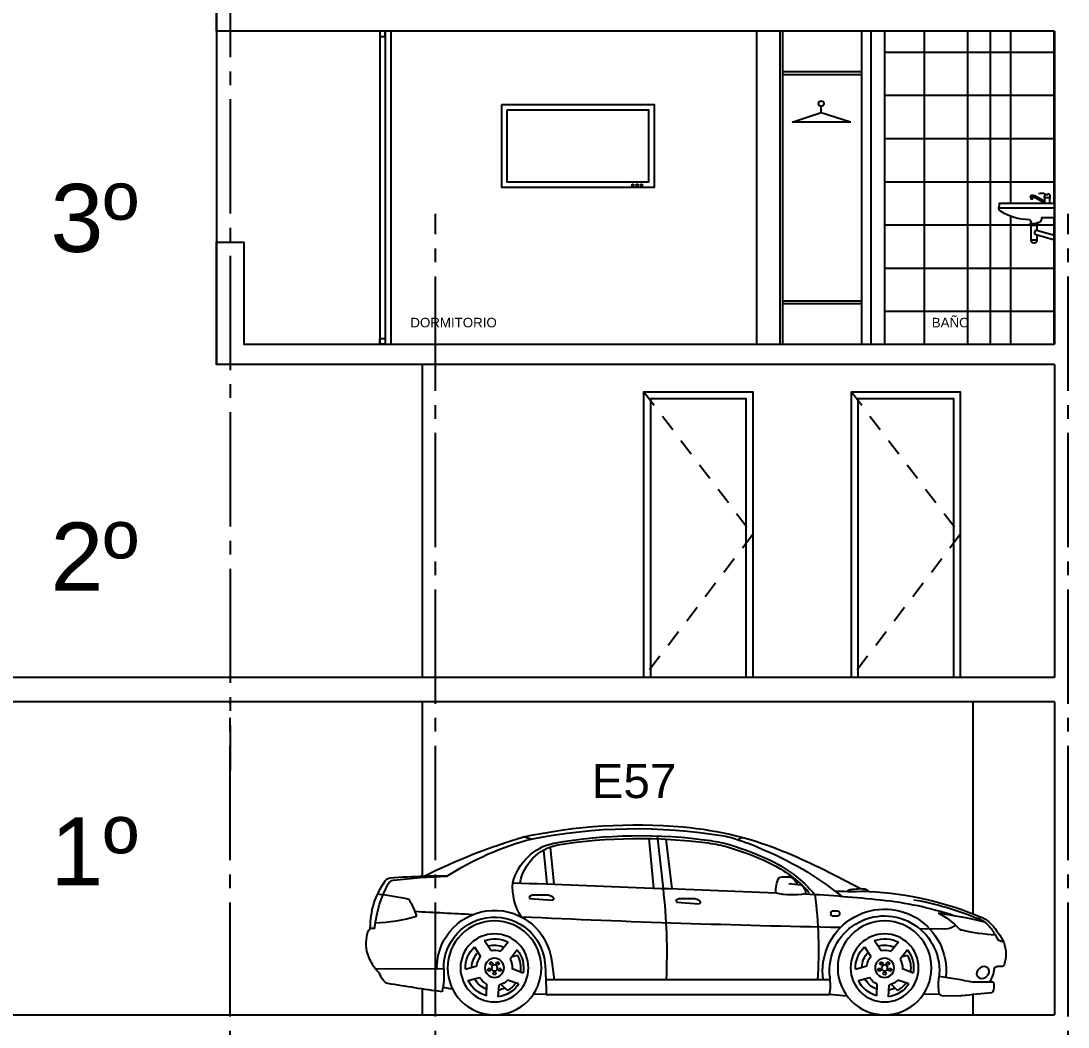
# Model space of a CAD drawing. Header units: millimetres. Extents: x 1217 to 2428, y 234 to 644.
# Drawn here: x 2181.57 to 2189.27, y 377.28 to 384.68 of the extents above; entities that cross this region are included whole.
import ezdxf

# ---------------------------------------------------------------- set-up
doc = ezdxf.new("R2010")
doc.units = ezdxf.units.MM
doc.linetypes.add('ACAD_ISO04W100', pattern=[30, 24, -3, 0, -3])
doc.linetypes.add('HIDDEN2', pattern=[0.1875, 0.125, -0.0625])
for name, color, linetype in [('0.1', 251, 'Continuous'), ('0.2', 2, 'Continuous'), ('0.3', 6, 'Continuous'), ('Ejes', 8, 'Continuous'), ('MURO', 5, 'Continuous'), ('Texto', 1, 'Continuous')]:
    doc.layers.add(name, color=color, linetype=linetype)
doc.styles.get("Standard").update_dxf_attribs({"font": 'arial.ttf'})
pattern_1 = [(0, (-53.02144, -33.70065), (0, 0.3175), []), (90, (-53.02144, -33.70065), (-0.3175, 2e-17), [])]

# ---------------------------------------------------------------- blocks, each defined once
blk = doc.blocks.new('aut9')
at = {"layer": '0.1'}
for p, q in [((383925.6311, 7753087.5419, 0), (383925.5871, 7753087.156, 0)), ((383925.6311, 7753087.5419, 0), (383925.5871, 7753087.156, 0)), ((383926.5564, 7753087.519, 0), (383926.6131, 7753087.5345, 0)), ((383926.5564, 7753087.519, 0), (383926.6131, 7753087.5345, 0)), ((383925.567, 7753087.5187, 0), (383925.5213, 7753087.1535, 0)), ((383925.567, 7753087.5187, 0), (383925.5213, 7753087.1535, 0)), ((383925.6922, 7753087.5229, 0), (383925.6565, 7753087.1587, 0)), ((383925.6922, 7753087.5229, 0), (383925.6565, 7753087.1587, 0)), ((383926.4177, 7753087.46, 0), (383926.3909, 7753087.1866, 0)), ((383926.4177, 7753087.46, 0), (383926.3909, 7753087.1866, 0)), ((383926.4668, 7753087.4373, 0), (383926.4423, 7753087.1886, 0)), ((383926.4668, 7753087.4373, 0), (383926.4423, 7753087.1886, 0)), ((383924.6607, 7753087.2576, 0), (383924.6582, 7753087.239, 0)), ((383924.6607, 7753087.2576, 0), (383924.6582, 7753087.239, 0)), ((383924.5183, 7753087.1251, 0), (383924.5153, 7753087.1146, 0)), ((383924.5183, 7753087.1251, 0), (383924.5153, 7753087.1146, 0)), ((383925.3484, 7753087.0784, 0), (383925.4743, 7753087.0784, 0)), ((383925.3484, 7753087.0784, 0), (383925.4743, 7753087.0784, 0)), ((383926.3917, 7753087.0811, 0), (383926.3923, 7753087.0825, 0)), ((383926.3917, 7753087.0811, 0), (383926.3923, 7753087.0825, 0)), ((383926.5678, 7753087.0824, 0), (383926.3991, 7753087.0708, 0)), ((383926.5678, 7753087.0824, 0), (383926.3991, 7753087.0708, 0)), ((383926.4269, 7753087.1057, 0), (383926.5528, 7753087.1057, 0)), ((383926.4269, 7753087.1057, 0), (383926.5528, 7753087.1057, 0)), ((383926.5678, 7753087.0907, 0), (383926.5678, 7753087.0824, 0)), ((383926.5678, 7753087.0907, 0), (383926.5678, 7753087.0824, 0)), ((383925.3132, 7753087.0538, 0), (383925.3138, 7753087.0553, 0)), ((383925.3132, 7753087.0538, 0), (383925.3138, 7753087.0553, 0)), ((383925.4893, 7753087.0551, 0), (383925.3206, 7753087.0435, 0)), ((383925.4893, 7753087.0551, 0), (383925.3206, 7753087.0435, 0)), ((383925.4893, 7753087.0634, 0), (383925.4893, 7753087.0551, 0)), ((383925.4893, 7753087.0634, 0), (383925.4893, 7753087.0551, 0)), ((383924.288, 7753086.9671, 0), (383924.288, 7753086.9762, 0)), ((383924.288, 7753086.9671, 0), (383924.288, 7753086.9762, 0)), ((383924.2996, 7753086.9878, 0), (383924.3428, 7753086.9878, 0)), ((383924.2996, 7753086.9878, 0), (383924.3428, 7753086.9878, 0)), ((383924.3428, 7753086.9555, 0), (383924.2996, 7753086.9555, 0)), ((383924.3428, 7753086.9555, 0), (383924.2996, 7753086.9555, 0)), ((383924.3544, 7753086.9762, 0), (383924.3544, 7753086.9671, 0)), ((383924.3544, 7753086.9762, 0), (383924.3544, 7753086.9671, 0)), ((383923.5153, 7753086.8573, 0), (383923.6994, 7753086.8592, 0)), ((383923.5153, 7753086.8573, 0), (383923.6994, 7753086.8592, 0)), ((383927.7057, 7753086.862, 0), (383927.7392, 7753086.8611, 0)), ((383927.7057, 7753086.862, 0), (383927.7392, 7753086.8611, 0)), ((383923.1359, 7753086.7993, 0), (383923.1253, 7753086.7777, 0)), ((383923.1359, 7753086.7993, 0), (383923.1253, 7753086.7777, 0)), ((383924.0324, 7753086.7723, 0), (383923.9836, 7753086.7008, 0)), ((383924.0324, 7753086.7723, 0), (383923.9836, 7753086.7008, 0)), ((383926.9005, 7753086.7723, 0), (383926.8517, 7753086.7008, 0)), ((383926.9005, 7753086.7723, 0), (383926.8517, 7753086.7008, 0)), ((383923.7907, 7753086.7045, 0), (383923.8435, 7753086.636, 0)), ((383923.7907, 7753086.7045, 0), (383923.8435, 7753086.636, 0)), ((383923.8565, 7753086.7598, 0), (383923.9109, 7753086.6945, 0)), ((383923.8565, 7753086.7598, 0), (383923.9109, 7753086.6945, 0)), ((383924.1053, 7753086.7268, 0), (383924.06, 7753086.6548, 0)), ((383924.1053, 7753086.7268, 0), (383924.06, 7753086.6548, 0)), ((383926.6588, 7753086.7045, 0), (383926.7117, 7753086.636, 0)), ((383926.6588, 7753086.7045, 0), (383926.7117, 7753086.636, 0)), ((383926.7246, 7753086.7598, 0), (383926.7791, 7753086.6945, 0)), ((383926.7246, 7753086.7598, 0), (383926.7791, 7753086.6945, 0)), ((383926.9735, 7753086.7268, 0), (383926.9282, 7753086.6548, 0)), ((383926.9735, 7753086.7268, 0), (383926.9282, 7753086.6548, 0)), ((383923.7887, 7753086.6621, 0), (383923.8303, 7753086.6531, 0)), ((383923.7887, 7753086.6621, 0), (383923.8303, 7753086.6531, 0)), ((383923.9273, 7753086.6145, 0), (383923.9232, 7753086.6019, 0)), ((383923.9273, 7753086.6145, 0), (383923.9232, 7753086.6019, 0)), ((383923.9406, 7753086.6145, 0), (383923.9273, 7753086.6145, 0)), ((383923.9406, 7753086.6145, 0), (383923.9273, 7753086.6145, 0)), ((383923.9447, 7753086.6019, 0), (383923.9406, 7753086.6145, 0)), ((383923.9447, 7753086.6019, 0), (383923.9406, 7753086.6145, 0)), ((383923.9757, 7753086.6145, 0), (383923.9716, 7753086.6019, 0)), ((383923.9757, 7753086.6145, 0), (383923.9716, 7753086.6019, 0)), ((383923.9891, 7753086.6145, 0), (383923.9757, 7753086.6145, 0)), ((383923.9891, 7753086.6145, 0), (383923.9757, 7753086.6145, 0)), ((383923.9932, 7753086.6019, 0), (383923.9891, 7753086.6145, 0)), ((383923.9932, 7753086.6019, 0), (383923.9891, 7753086.6145, 0)), ((383926.4057, 7753086.6165, 0), (383926.3887, 7753086.4853, 0)), ((383926.4057, 7753086.6165, 0), (383926.3887, 7753086.4853, 0)), ((383926.6568, 7753086.6621, 0), (383926.6985, 7753086.6531, 0)), ((383926.6568, 7753086.6621, 0), (383926.6985, 7753086.6531, 0)), ((383926.7954, 7753086.6145, 0), (383926.7913, 7753086.6019, 0)), ((383926.7954, 7753086.6145, 0), (383926.7913, 7753086.6019, 0)), ((383926.8088, 7753086.6145, 0), (383926.7954, 7753086.6145, 0)), ((383926.8088, 7753086.6145, 0), (383926.7954, 7753086.6145, 0)), ((383926.8129, 7753086.6019, 0), (383926.8088, 7753086.6145, 0)), ((383926.8129, 7753086.6019, 0), (383926.8088, 7753086.6145, 0)), ((383926.8438, 7753086.6145, 0), (383926.8397, 7753086.6019, 0)), ((383926.8438, 7753086.6145, 0), (383926.8397, 7753086.6019, 0)), ((383926.8572, 7753086.6145, 0), (383926.8438, 7753086.6145, 0)), ((383926.8572, 7753086.6145, 0), (383926.8438, 7753086.6145, 0)), ((383926.8613, 7753086.6019, 0), (383926.8572, 7753086.6145, 0)), ((383926.8613, 7753086.6019, 0), (383926.8572, 7753086.6145, 0)), ((383923.0986, 7753086.5816, 0), (383923.1327, 7753086.5816, 0)), ((383923.0986, 7753086.5816, 0), (383923.1327, 7753086.5816, 0)), ((383923.7482, 7753086.5333, 0), (383923.8271, 7753086.5649, 0)), ((383923.7482, 7753086.5333, 0), (383923.8271, 7753086.5649, 0)), ((383923.9123, 7753086.5685, 0), (383923.9082, 7753086.5558, 0)), ((383923.9123, 7753086.5685, 0), (383923.9082, 7753086.5558, 0)), ((383923.9082, 7753086.5558, 0), (383923.919, 7753086.5479, 0)), ((383923.9082, 7753086.5558, 0), (383923.919, 7753086.5479, 0)), ((383923.9256, 7753086.5685, 0), (383923.9123, 7753086.5685, 0)), ((383923.9256, 7753086.5685, 0), (383923.9123, 7753086.5685, 0)), ((383923.919, 7753086.5479, 0), (383923.9298, 7753086.5558, 0)), ((383923.919, 7753086.5479, 0), (383923.9298, 7753086.5558, 0)), ((383923.9232, 7753086.6019, 0), (383923.9339, 7753086.594, 0)), ((383923.9232, 7753086.6019, 0), (383923.9339, 7753086.594, 0)), ((383923.9298, 7753086.5558, 0), (383923.9256, 7753086.5685, 0)), ((383923.9298, 7753086.5558, 0), (383923.9256, 7753086.5685, 0)), ((383923.9339, 7753086.594, 0), (383923.9447, 7753086.6019, 0)), ((383923.9339, 7753086.594, 0), (383923.9447, 7753086.6019, 0)), ((383923.9515, 7753086.54, 0), (383923.9474, 7753086.5273, 0)), ((383923.9515, 7753086.54, 0), (383923.9474, 7753086.5273, 0)), ((383923.9648, 7753086.54, 0), (383923.9515, 7753086.54, 0)), ((383923.9648, 7753086.54, 0), (383923.9515, 7753086.54, 0)), ((383923.969, 7753086.5273, 0), (383923.9648, 7753086.54, 0)), ((383923.969, 7753086.5273, 0), (383923.9648, 7753086.54, 0)), ((383923.9716, 7753086.6019, 0), (383923.9824, 7753086.594, 0)), ((383923.9716, 7753086.6019, 0), (383923.9824, 7753086.594, 0)), ((383923.9824, 7753086.594, 0), (383923.9932, 7753086.6019, 0)), ((383923.9824, 7753086.594, 0), (383923.9932, 7753086.6019, 0)), ((383923.9907, 7753086.5685, 0), (383923.9866, 7753086.5558, 0)), ((383923.9907, 7753086.5685, 0), (383923.9866, 7753086.5558, 0)), ((383923.9866, 7753086.5558, 0), (383923.9973, 7753086.5479, 0)), ((383923.9866, 7753086.5558, 0), (383923.9973, 7753086.5479, 0)), ((383924.004, 7753086.5685, 0), (383923.9907, 7753086.5685, 0)), ((383924.004, 7753086.5685, 0), (383923.9907, 7753086.5685, 0)), ((383923.9973, 7753086.5479, 0), (383924.0081, 7753086.5558, 0)), ((383923.9973, 7753086.5479, 0), (383924.0081, 7753086.5558, 0)), ((383924.0081, 7753086.5558, 0), (383924.004, 7753086.5685, 0)), ((383924.0081, 7753086.5558, 0), (383924.004, 7753086.5685, 0)), ((383924.1715, 7753086.5633, 0), (383924.0885, 7753086.5877, 0)), ((383924.1715, 7753086.5633, 0), (383924.0885, 7753086.5877, 0)), ((383926.6163, 7753086.5333, 0), (383926.6953, 7753086.5649, 0)), ((383926.6163, 7753086.5333, 0), (383926.6953, 7753086.5649, 0)), ((383926.7804, 7753086.5685, 0), (383926.7763, 7753086.5558, 0)), ((383926.7804, 7753086.5685, 0), (383926.7763, 7753086.5558, 0)), ((383926.7763, 7753086.5558, 0), (383926.7871, 7753086.5479, 0)), ((383926.7763, 7753086.5558, 0), (383926.7871, 7753086.5479, 0)), ((383926.7938, 7753086.5685, 0), (383926.7804, 7753086.5685, 0)), ((383926.7938, 7753086.5685, 0), (383926.7804, 7753086.5685, 0)), ((383926.7871, 7753086.5479, 0), (383926.7979, 7753086.5558, 0)), ((383926.7871, 7753086.5479, 0), (383926.7979, 7753086.5558, 0)), ((383926.7913, 7753086.6019, 0), (383926.8021, 7753086.594, 0)), ((383926.7913, 7753086.6019, 0), (383926.8021, 7753086.594, 0)), ((383926.7979, 7753086.5558, 0), (383926.7938, 7753086.5685, 0)), ((383926.7979, 7753086.5558, 0), (383926.7938, 7753086.5685, 0)), ((383926.8021, 7753086.594, 0), (383926.8129, 7753086.6019, 0)), ((383926.8021, 7753086.594, 0), (383926.8129, 7753086.6019, 0)), ((383926.8196, 7753086.54, 0), (383926.8155, 7753086.5273, 0)), ((383926.8196, 7753086.54, 0), (383926.8155, 7753086.5273, 0)), ((383926.833, 7753086.54, 0), (383926.8196, 7753086.54, 0)), ((383926.833, 7753086.54, 0), (383926.8196, 7753086.54, 0)), ((383926.8371, 7753086.5273, 0), (383926.833, 7753086.54, 0)), ((383926.8371, 7753086.5273, 0), (383926.833, 7753086.54, 0)), ((383926.8397, 7753086.6019, 0), (383926.8505, 7753086.594, 0)), ((383926.8397, 7753086.6019, 0), (383926.8505, 7753086.594, 0)), ((383926.8505, 7753086.594, 0), (383926.8613, 7753086.6019, 0)), ((383926.8505, 7753086.594, 0), (383926.8613, 7753086.6019, 0)), ((383926.8588, 7753086.5685, 0), (383926.8547, 7753086.5558, 0)), ((383926.8588, 7753086.5685, 0), (383926.8547, 7753086.5558, 0)), ((383926.8547, 7753086.5558, 0), (383926.8655, 7753086.5479, 0)), ((383926.8547, 7753086.5558, 0), (383926.8655, 7753086.5479, 0)), ((383926.8722, 7753086.5685, 0), (383926.8588, 7753086.5685, 0)), ((383926.8722, 7753086.5685, 0), (383926.8588, 7753086.5685, 0)), ((383926.8655, 7753086.5479, 0), (383926.8763, 7753086.5558, 0)), ((383926.8655, 7753086.5479, 0), (383926.8763, 7753086.5558, 0)), ((383926.8763, 7753086.5558, 0), (383926.8722, 7753086.5685, 0)), ((383926.8763, 7753086.5558, 0), (383926.8722, 7753086.5685, 0)), ((383927.0397, 7753086.5633, 0), (383926.9566, 7753086.5877, 0)), ((383927.0397, 7753086.5633, 0), (383926.9566, 7753086.5877, 0)), ((383927.1991, 7753086.5624, 0), (383927.7018, 7753086.5659, 0)), ((383927.1991, 7753086.5624, 0), (383927.7018, 7753086.5659, 0)), ((383923.1585, 7753086.4676, 0), (383923.308, 7753086.4676, 0)), ((383923.1585, 7753086.4676, 0), (383923.308, 7753086.4676, 0)), ((383923.7804, 7753086.4537, 0), (383923.8619, 7753086.4828, 0)), ((383923.7804, 7753086.4537, 0), (383923.8619, 7753086.4828, 0)), ((383923.9474, 7753086.5273, 0), (383923.9582, 7753086.5195, 0)), ((383923.9474, 7753086.5273, 0), (383923.9582, 7753086.5195, 0)), ((383923.9582, 7753086.5195, 0), (383923.969, 7753086.5273, 0)), ((383923.9582, 7753086.5195, 0), (383923.969, 7753086.5273, 0)), ((383924.1508, 7753086.4799, 0), (383924.0684, 7753086.5007, 0)), ((383924.1508, 7753086.4799, 0), (383924.0684, 7753086.5007, 0)), ((383924.3613, 7753086.5075, 0), (383924.3585, 7753086.4237, 0)), ((383924.3613, 7753086.5075, 0), (383924.3585, 7753086.4237, 0)), ((383924.3605, 7753086.4853, 0), (383926.4492, 7753086.4853, 0)), ((383924.3605, 7753086.4853, 0), (383926.4492, 7753086.4853, 0)), ((383926.6486, 7753086.4537, 0), (383926.7301, 7753086.4828, 0)), ((383926.6486, 7753086.4537, 0), (383926.7301, 7753086.4828, 0)), ((383926.8155, 7753086.5273, 0), (383926.8263, 7753086.5195, 0)), ((383926.8155, 7753086.5273, 0), (383926.8263, 7753086.5195, 0)), ((383926.8263, 7753086.5195, 0), (383926.8371, 7753086.5273, 0)), ((383926.8263, 7753086.5195, 0), (383926.8371, 7753086.5273, 0)), ((383927.0189, 7753086.4799, 0), (383926.9365, 7753086.5007, 0)), ((383927.0189, 7753086.4799, 0), (383926.9365, 7753086.5007, 0)), ((383923.6721, 7753086.3792, 0), (383923.5559, 7753086.3814, 0)), ((383923.6721, 7753086.3792, 0), (383923.5559, 7753086.3814, 0)), ((383923.8625, 7753086.4056, 0), (383923.9081, 7753086.4507, 0)), ((383923.8625, 7753086.4056, 0), (383923.9081, 7753086.4507, 0)), ((383923.9301, 7753086.3603, 0), (383923.9244, 7753086.4452, 0)), ((383923.9301, 7753086.3603, 0), (383923.9244, 7753086.4452, 0)), ((383924.0158, 7753086.3664, 0), (383924.0133, 7753086.4529, 0)), ((383924.0158, 7753086.3664, 0), (383924.0133, 7753086.4529, 0)), ((383924.3647, 7753086.3788, 0), (383924.2353, 7753086.3666, 0)), ((383924.3647, 7753086.3788, 0), (383924.2353, 7753086.3666, 0)), ((383924.3585, 7753086.4237, 0), (383924.3654, 7753086.3736, 0)), ((383924.3585, 7753086.4237, 0), (383924.3654, 7753086.3736, 0)), ((383926.5402, 7753086.3792, 0), (383926.446, 7753086.381, 0)), ((383926.5402, 7753086.3792, 0), (383926.446, 7753086.381, 0)), ((383926.7306, 7753086.4056, 0), (383926.7762, 7753086.4507, 0)), ((383926.7306, 7753086.4056, 0), (383926.7762, 7753086.4507, 0)), ((383926.7982, 7753086.3603, 0), (383926.7925, 7753086.4452, 0)), ((383926.7982, 7753086.3603, 0), (383926.7925, 7753086.4452, 0)), ((383926.8839, 7753086.3664, 0), (383926.8814, 7753086.4529, 0)), ((383926.8839, 7753086.3664, 0), (383926.8814, 7753086.4529, 0)), ((383927.1339, 7753086.4157, 0), (383927.2058, 7753086.427, 0)), ((383927.1339, 7753086.4157, 0), (383927.2058, 7753086.427, 0)), ((383923.5374, 7753086.3685, 0), (383923.3975, 7753086.3676, 0)), ((383923.5374, 7753086.3685, 0), (383923.3975, 7753086.3676, 0)), ((383924.3654, 7753086.3736, 0), (383926.4458, 7753086.3736, 0)), ((383924.3654, 7753086.3736, 0), (383926.4458, 7753086.3736, 0))]:
    blk.add_line(p, q, dxfattribs=at)
for centre, radius in [((383923.9582, 7753086.572, 0), 0.345), ((383923.9582, 7753086.572, 0), 0.345), ((383926.8263, 7753086.572, 0), 0.345), ((383926.8263, 7753086.572, 0), 0.345), ((383923.9582, 7753086.572, 0), 0.25), ((383923.9582, 7753086.572, 0), 0.25), ((383926.8263, 7753086.572, 0), 0.25), ((383926.8263, 7753086.572, 0), 0.25), ((383923.9582, 7753086.572, 0), 0.0704), ((383923.9582, 7753086.572, 0), 0.0704), ((383926.8263, 7753086.572, 0), 0.0704), ((383926.8263, 7753086.572, 0), 0.0704), ((383923.9582, 7753086.572, 0), 0.0224), ((383923.9582, 7753086.572, 0), 0.0224), ((383926.8263, 7753086.572, 0), 0.0224), ((383926.8263, 7753086.572, 0), 0.0224)]:
    blk.add_circle(centre, radius, dxfattribs=at)
for centre, radius, start, end in [((383925.7888, 7753083.7456, 0), 3.8776, 77.72654, 95.15927), ((383925.7888, 7753083.7456, 0), 3.8776, 77.72654, 95.15927), ((383925.6516, 7753085.1164, 0), 2.5, 94.85207, 113.04964), ((383925.6516, 7753085.1164, 0), 2.5, 94.85207, 113.04964), ((383925.222, 7753087.0483, 0), 0.5, 99.28373, 106.61263), ((383925.222, 7753087.0483, 0), 0.5, 99.28373, 106.61263), ((383925.787, 7753083.6905, 0), 3.905, 78.63697, 99.51729), ((383925.787, 7753083.6905, 0), 3.905, 78.63697, 99.51729), ((383925.757, 7753083.8425, 0), 3.7016, 80.14654, 98.09673), ((383925.757, 7753083.8425, 0), 3.7016, 80.14654, 98.09673), ((383925.3944, 7753083.3812, 0), 4.3285, 63.23682, 73.64737), ((383925.3944, 7753083.3812, 0), 4.3285, 63.23682, 73.64737), ((383925.6622, 7753085.5557, 0), 2.003, 106.54553, 115.23732), ((383925.6622, 7753085.5557, 0), 2.003, 106.54553, 115.23732), ((383925.6622, 7753085.5557, 0), 1.9825, 106.3047, 115.23814), ((383925.6622, 7753085.5557, 0), 1.9825, 106.3047, 115.23814), ((383925.5737, 7753085.8695, 0), 1.7302, 106.61263, 113.60205), ((383925.5737, 7753085.8695, 0), 1.7302, 106.61263, 113.60205), ((383924.8737, 7753087.2661, 0), 0.2962, 56.80147, 63.60099), ((383924.8737, 7753087.2661, 0), 0.2962, 56.80147, 63.60099), ((383925.3765, 7753086.5171, 0), 1, 98.09673, 106.54553), ((383925.3765, 7753086.5171, 0), 1, 98.09673, 106.54553), ((383925.3863, 7753086.4987, 0), 1, 97.60799, 106.3047), ((383925.3863, 7753086.4987, 0), 1, 97.60799, 106.3047), ((383925.7592, 7753083.707, 0), 3.8165, 80.90405, 97.60799), ((383925.7592, 7753083.707, 0), 3.8165, 80.90405, 97.60799), ((383926.2973, 7753087.1365, 0), 0.3452, 9.9157, 79.10121), ((383926.2973, 7753087.1365, 0), 0.3452, 9.9157, 79.10121), ((383926.3034, 7753087.0992, 0), 0.3999, 14.29836, 77.41538), ((383926.3034, 7753087.0992, 0), 0.3999, 14.29836, 77.41538), ((383925.9942, 7753085.4015, 0), 2.1909, 57.34818, 75.13062), ((383925.9942, 7753085.4015, 0), 2.1909, 57.34818, 75.13062), ((383926.9035, 7753082.1743, 0), 5.6974, 113.04964, 119.06494), ((383926.9035, 7753082.1743, 0), 5.6974, 113.04964, 119.06494), ((383925.7671, 7753085.258, 0), 2.369, 111.96729, 129.01265), ((383925.7671, 7753085.258, 0), 2.369, 111.96729, 129.01265), ((383925.2356, 7753086.4541, 0), 1.0085, 115.07808, 139.27151), ((383925.2356, 7753086.4541, 0), 1.0085, 115.07808, 139.27151), ((383925.2356, 7753086.4541, 0), 0.988, 115.07644, 135.51036), ((383925.2356, 7753086.4541, 0), 0.988, 115.07644, 135.51036), ((383924.703, 7753087.1426, 0), 0.1105, 123.00858, 156.5756), ((383924.703, 7753087.1426, 0), 0.1105, 123.00858, 156.5756), ((383924.6912, 7753087.0678, 0), 0.1744, 76.0447, 106.1159), ((383924.6912, 7753087.0678, 0), 0.1744, 76.0447, 106.1159), ((383924.5633, 7753087.1441, 0), 0.1938, 353.39582, 28.65865), ((383924.5633, 7753087.1441, 0), 0.1938, 353.39582, 28.65865), ((383927.043, 7753082.9038, 0), 4.3444, 83.04632, 88.25788), ((383927.043, 7753082.9038, 0), 4.3444, 83.04632, 88.25788), ((383927.3542, 7753174.3202, 0), 87.0743, 269.882862, 269.992977), ((383927.3542, 7753174.3202, 0), 87.0743, 269.882862, 269.992977), ((383927.3293, 7753084.6164, 0), 2.6295, 84.22996, 89.68998), ((383927.3293, 7753084.6164, 0), 2.6295, 84.22996, 89.68998), ((383927.5887, 7753087.1829, 0), 0.05, 35.57224, 84.22996), ((383927.5887, 7753087.1829, 0), 0.05, 35.57224, 84.22996), ((383924.1527, 7753087.0458, 0), 0.1183, 115.17558, 131.96416), ((383924.1527, 7753087.0458, 0), 0.1183, 115.17558, 131.96416), ((383924.1358, 7753086.7535, 0), 0.4007, 76.85131, 94.7838), ((383924.1358, 7753086.7535, 0), 0.4007, 76.85131, 94.7838), ((383924.6251, 7753087.109, 0), 0.0896, 124.304, 158.72709), ((383924.6251, 7753087.109, 0), 0.0896, 124.304, 158.72709), ((383924.703, 7753086.3155, 0), 0.877, 92.62843, 98.42012), ((383924.703, 7753086.3155, 0), 0.877, 92.62843, 98.42012), ((383990.0126, 7751405.8883, 0), 1682.5016, 92.1568637, 92.2228016), ((383990.0126, 7751405.8883, 0), 1682.5016, 92.1568637, 92.2228016), ((383929.7406, 7753086.68, 0), 4.1806, 173.46235, 182.66971), ((383929.7406, 7753086.68, 0), 4.1806, 173.46235, 182.66971), ((383926.3055, 7753087.1606, 0), 0.3872, 326.21258, 5.5387), ((383926.3055, 7753087.1606, 0), 0.3872, 326.21258, 5.5387), ((383927.5629, 7753087.1665, 0), 0.05, 28.38721, 83.04632), ((383927.5629, 7753087.1665, 0), 0.05, 28.38721, 83.04632), ((383926.8468, 7753086.7796, 0), 0.864, 6.63881, 28.38721), ((383926.8468, 7753086.7796, 0), 0.864, 6.63881, 28.38721), ((383927.1504, 7753086.8695, 0), 0.5888, 359.18535, 35.57224), ((383927.1504, 7753086.8695, 0), 0.5888, 359.18535, 35.57224), ((383924.1832, 7753084.7641, 0), 2.3721, 92.64664, 113.39141), ((383924.1832, 7753084.7641, 0), 2.3721, 92.64664, 113.39141), ((383924.1672, 7753084.7503, 0), 2.3613, 100.33681, 112.51708), ((383924.1672, 7753084.7503, 0), 2.3613, 100.33681, 112.51708), ((383924.2389, 7753084.553, 0), 2.5314, 95.73245, 108.19432), ((383924.2389, 7753084.553, 0), 2.5314, 95.73245, 108.19432), ((383925.053, 7753077.1877, 0), 9.9414, 92.93825, 96.16098), ((383925.053, 7753077.1877, 0), 9.9414, 92.93825, 96.16098), ((383924.201, 7753091.6442, 0), 4.5123, 268.38231, 271.50872), ((383924.201, 7753091.6442, 0), 4.5123, 268.38231, 271.50872), ((383924.1693, 7753087.1465, 0), 0.0578, 345.44845, 357.23009), ((383924.1693, 7753087.1465, 0), 0.0578, 345.44845, 357.23009), ((383927.7022, 7753086.6949, 0), 3.2576, 172.64307, 183.68951), ((383927.7022, 7753086.6949, 0), 3.2576, 172.64307, 183.68951), ((383924.5664, 7753087.1114, 0), 0.05, 135.51036, 164.13488), ((383924.5664, 7753087.1114, 0), 0.05, 135.51036, 164.13488), ((383924.5616, 7753087.1302, 0), 0.023, 150.58277, 219.53456), ((383924.5616, 7753087.1302, 0), 0.023, 150.58277, 219.53456), ((383924.6342, 7753087.6476, 0), 0.5397, 260.36059, 283.01483), ((383924.6342, 7753087.6476, 0), 0.5397, 260.36059, 283.01483), ((383925.3484, 7753087.0409, 0), 0.0375, 90, 157.56883), ((383925.3484, 7753087.0409, 0), 0.0375, 90, 157.56883), ((383925.4743, 7753087.0634, 0), 0.015, 0, 90), ((383925.4743, 7753087.0634, 0), 0.015, 0, 90), ((383926.3986, 7753087.0783, 0), 0.0075, 157.56883, 273.93614), ((383926.3986, 7753087.0783, 0), 0.0075, 157.56883, 273.93614), ((383926.4269, 7753087.0682, 0), 0.0375, 90, 157.56883), ((383926.4269, 7753087.0682, 0), 0.0375, 90, 157.56883), ((383926.5528, 7753087.0907, 0), 0.015, 0, 90), ((383926.5528, 7753087.0907, 0), 0.015, 0, 90), ((383928.0826, 7753086.7236, 0), 0.7196, 150.52955, 161.60977), ((383928.0826, 7753086.7236, 0), 0.7196, 150.52955, 161.60977), ((383928.0143, 7753084.4285, 0), 2.7074, 96.98203, 101.9003), ((383928.0143, 7753084.4285, 0), 2.7074, 96.98203, 101.9003), ((383923.9595, 7753086.55, 0), 0.4541, 351.81199, 185.78977), ((383923.9595, 7753086.55, 0), 0.4541, 351.81199, 185.78977), ((383925.3201, 7753087.051, 0), 0.0075, 157.56883, 273.93614), ((383925.3201, 7753087.051, 0), 0.0075, 157.56883, 273.93614), ((383926.8263, 7753086.572, 0), 0.423, 1.39997, 173.96146), ((383926.8263, 7753086.572, 0), 0.423, 1.39997, 173.96146), ((383923.3208, 7753086.7577, 0), 0.2, 113.39141, 138.21618), ((383923.3208, 7753086.7577, 0), 0.2, 113.39141, 138.21618), ((383923.3395, 7753086.7469, 0), 0.2, 112.51708, 142.33401), ((383923.3395, 7753086.7469, 0), 0.2, 112.51708, 142.33401), ((383923.9799, 7753083.9128, 0), 3.091, 97.70998, 104.16414), ((383923.9799, 7753083.9128, 0), 3.091, 97.70998, 104.16414), ((383923.1417, 7753086.6312, 0), 0.3316, 66.68766, 71.01088), ((383923.1417, 7753086.6312, 0), 0.3316, 66.68766, 71.01088), ((383923.8435, 7753086.4453, 0), 0.5991, 117.67475, 135.92776), ((383923.8435, 7753086.4453, 0), 0.5991, 117.67475, 135.92776), ((383923.9595, 7753086.55, 0), 0.4041, 353.96265, 187.33855), ((383923.9595, 7753086.55, 0), 0.4041, 353.96265, 187.33855), ((383922.657, 7753172.1962, 0), 85.3433, 271.091841, 272.66645), ((383922.657, 7753172.1962, 0), 85.3433, 271.091841, 272.66645), ((383924.2996, 7753086.9762, 0), 0.0116, 90, 180), ((383924.2996, 7753086.9762, 0), 0.0116, 90, 180), ((383924.2996, 7753086.9671, 0), 0.0116, 180, 270), ((383924.2996, 7753086.9671, 0), 0.0116, 180, 270), ((383924.3428, 7753086.9762, 0), 0.0116, 0, 90), ((383924.3428, 7753086.9762, 0), 0.0116, 0, 90), ((383924.3428, 7753086.9671, 0), 0.0116, 270, 0), ((383924.3428, 7753086.9671, 0), 0.0116, 270, 0), ((383926.8263, 7753086.572, 0), 0.373, 358.81293, 173.96146), ((383926.8263, 7753086.572, 0), 0.373, 358.81293, 173.96146), ((383922.657, 7753172.1962, 0), 85.3433, 272.90898, 273.194139), ((383922.657, 7753172.1962, 0), 85.3433, 272.90898, 273.194139), ((383927.7323, 7753088.0233, 0), 1.1231, 252.7719, 268.46577), ((383927.7323, 7753088.0233, 0), 1.1231, 252.7719, 268.46577), ((383923.6303, 7753086.4812, 0), 0.6151, 138.21618, 152.91148), ((383923.6303, 7753086.4812, 0), 0.6151, 138.21618, 152.91148), ((383923.583, 7753086.559, 0), 0.5075, 142.33401, 151.7377), ((383923.583, 7753086.559, 0), 0.5075, 142.33401, 151.7377), ((383923.0113, 7753088.5402, 0), 1.7336, 274.34997, 282.55175), ((383923.0113, 7753088.5402, 0), 1.7336, 274.34997, 282.55175), ((383923.3771, 7753086.8968, 0), 0.05, 282.55175, 315.92776), ((383923.3771, 7753086.8968, 0), 0.05, 282.55175, 315.92776), ((383923.5242, 7753087.027, 0), 0.1699, 238.02703, 267.00789), ((383923.5242, 7753087.027, 0), 0.1699, 238.02703, 267.00789), ((383926.9527, 7753086.8375, 0), 0.7535, 1.85907, 3.18931), ((383926.9527, 7753086.8375, 0), 0.7535, 1.85907, 3.18931), ((383927.6701, 7753086.7972, 0), 0.0941, 2.53516, 42.80419), ((383927.6701, 7753086.7972, 0), 0.0941, 2.53516, 42.80419), ((383922.808, 7753087.7049, 0), 0.9829, 286.23536, 288.47821), ((383922.808, 7753087.7049, 0), 0.9829, 286.23536, 288.47821), ((383923.1163, 7753086.7822, 0), 0.01, 288.47821, 333.62531), ((383923.1163, 7753086.7822, 0), 0.01, 288.47821, 333.62531), ((383923.9582, 7753086.572, 0), 0.2135, 69.66034, 118.43975), ((383923.9582, 7753086.572, 0), 0.2135, 69.66034, 118.43975), ((383926.8263, 7753086.572, 0), 0.2135, 69.66034, 118.43975), ((383926.8263, 7753086.572, 0), 0.2135, 69.66034, 118.43975), ((383927.5218, 7753086.7483, 0), 0.248, 332.55928, 12.33695), ((383927.5218, 7753086.7483, 0), 0.248, 332.55928, 12.33695), ((383923.3071, 7753086.674, 0), 0.2407, 158.75361, 199.15265), ((383923.3071, 7753086.674, 0), 0.2407, 158.75361, 199.15265), ((383923.9582, 7753086.572, 0), 0.2135, 141.66034, 190.43975), ((383923.9582, 7753086.572, 0), 0.2135, 141.66034, 190.43975), ((383923.9582, 7753086.572, 0), 0.1667, 73.71562, 115.18033), ((383923.9582, 7753086.572, 0), 0.1667, 73.71562, 115.18033), ((383923.9582, 7753086.572, 0), 0.1312, 78.8459, 111.09642), ((383923.9582, 7753086.572, 0), 0.1312, 78.8459, 111.09642), ((383923.9582, 7753086.572, 0), 0.1667, 1.71562, 43.18033), ((383923.9582, 7753086.572, 0), 0.1667, 1.71562, 43.18033), ((383923.9582, 7753086.572, 0), 0.2135, 357.66034, 46.43975), ((383923.9582, 7753086.572, 0), 0.2135, 357.66034, 46.43975), ((383926.8263, 7753086.572, 0), 0.2135, 141.66034, 190.43975), ((383926.8263, 7753086.572, 0), 0.2135, 141.66034, 190.43975), ((383926.8263, 7753086.572, 0), 0.1667, 73.71562, 115.18033), ((383926.8263, 7753086.572, 0), 0.1667, 73.71562, 115.18033), ((383926.8263, 7753086.572, 0), 0.1312, 78.8459, 111.09642), ((383926.8263, 7753086.572, 0), 0.1312, 78.8459, 111.09642), ((383926.8263, 7753086.572, 0), 0.1667, 1.71562, 43.18033), ((383926.8263, 7753086.572, 0), 0.1667, 1.71562, 43.18033), ((383926.8263, 7753086.572, 0), 0.2135, 357.66034, 46.43975), ((383926.8263, 7753086.572, 0), 0.2135, 357.66034, 46.43975), ((383923.9582, 7753086.572, 0), 0.1919, 152.01515, 189.13989), ((383923.9582, 7753086.572, 0), 0.1919, 152.01515, 189.13989), ((383923.9582, 7753086.572, 0), 0.1667, 145.71562, 149.54085), ((383923.9582, 7753086.572, 0), 0.1667, 145.71562, 149.54085), ((383923.9582, 7753086.572, 0), 0.1312, 150.8459, 183.09642), ((383923.9582, 7753086.572, 0), 0.1312, 150.8459, 183.09642), ((383923.9582, 7753086.572, 0), 0.1312, 6.8459, 39.09642), ((383923.9582, 7753086.572, 0), 0.1312, 6.8459, 39.09642), ((383932.5266, 7753086.2479, 0), 6.082, 176.57449, 178.81506), ((383932.5266, 7753086.2479, 0), 6.082, 176.57449, 178.81506), ((383926.8263, 7753086.572, 0), 0.1919, 152.01515, 189.13989), ((383926.8263, 7753086.572, 0), 0.1919, 152.01515, 189.13989), ((383926.8263, 7753086.572, 0), 0.1667, 145.71562, 149.54085), ((383926.8263, 7753086.572, 0), 0.1667, 145.71562, 149.54085), ((383926.8263, 7753086.572, 0), 0.1312, 150.8459, 183.09642), ((383926.8263, 7753086.572, 0), 0.1312, 150.8459, 183.09642), ((383926.8263, 7753086.572, 0), 0.1312, 6.8459, 39.09642), ((383926.8263, 7753086.572, 0), 0.1312, 6.8459, 39.09642), ((383927.4582, 7753086.7553, 0), 0.3085, 314.09251, 336.85558), ((383927.4582, 7753086.7553, 0), 0.3085, 314.09251, 336.85558), ((383923.0986, 7753086.6016, 0), 0.02, 199.15265, 270), ((383923.0986, 7753086.6016, 0), 0.02, 199.15265, 270), ((383923.1327, 7753086.5616, 0), 0.02, 8.85216, 90), ((383923.1327, 7753086.5616, 0), 0.02, 8.85216, 90), ((383923.4242, 7753086.607, 0), 0.275, 188.85216, 210.44896), ((383923.4242, 7753086.607, 0), 0.275, 188.85216, 210.44896), ((383927.7456, 7753086.5215, 0), 0.5481, 175.52447, 193.16946), ((383927.7456, 7753086.5215, 0), 0.5481, 175.52447, 193.16946), ((383927.2692, 7753086.5828, 0), 0.02, 181.39997, 270.39937), ((383927.2692, 7753086.5828, 0), 0.02, 181.39997, 270.39937), ((383927.3857, 7753086.6564, 0), 0.3123, 325.24253, 336.86531), ((383927.3857, 7753086.6564, 0), 0.3123, 325.24253, 336.86531), ((383923.2421, 7753086.4382, 0), 0.0886, 160.61635, 212.04559), ((383923.2421, 7753086.4382, 0), 0.0886, 160.61635, 212.04559), ((383924.5635, 7753080.1684, 0), 6.4231, 99.01378, 101.27185), ((383924.5635, 7753080.1684, 0), 6.4231, 99.01378, 101.27185), ((383923.1193, 7753086.4485, 0), 0.4422, 351.82997, 6.47561), ((383923.1193, 7753086.4485, 0), 0.4422, 351.82997, 6.47561), ((383923.9582, 7753086.572, 0), 0.1919, 215.27413, 240.09688), ((383923.9582, 7753086.572, 0), 0.1919, 215.27413, 240.09688), ((383923.9582, 7753086.572, 0), 0.1312, 222.8459, 255.09642), ((383923.9582, 7753086.572, 0), 0.1312, 222.8459, 255.09642), ((383923.9582, 7753086.572, 0), 0.1312, 294.8459, 327.09642), ((383923.9582, 7753086.572, 0), 0.1312, 294.8459, 327.09642), ((383923.9582, 7753086.572, 0), 0.1667, 289.71562, 331.18033), ((383923.9582, 7753086.572, 0), 0.1667, 289.71562, 331.18033), ((383923.9582, 7753086.572, 0), 0.2135, 285.66034, 334.43975), ((383923.9582, 7753086.572, 0), 0.2135, 285.66034, 334.43975), ((383926.8263, 7753086.572, 0), 0.1919, 215.27413, 240.09688), ((383926.8263, 7753086.572, 0), 0.1919, 215.27413, 240.09688), ((383926.8263, 7753086.572, 0), 0.1312, 222.8459, 255.09642), ((383926.8263, 7753086.572, 0), 0.1312, 222.8459, 255.09642), ((383926.8263, 7753086.572, 0), 0.1312, 294.8459, 327.09642), ((383926.8263, 7753086.572, 0), 0.1312, 294.8459, 327.09642), ((383926.8263, 7753086.572, 0), 0.1667, 289.71562, 331.18033), ((383926.8263, 7753086.572, 0), 0.1667, 289.71562, 331.18033), ((383926.8263, 7753086.572, 0), 0.2135, 285.66034, 334.43975), ((383926.8263, 7753086.572, 0), 0.2135, 285.66034, 334.43975), ((383925.7773, 7753097.0929, 0), 10.7921, 277.6395, 279.7761), ((383925.7773, 7753097.0929, 0), 10.7921, 277.6395, 279.7761), ((383927.6012, 7753086.5069, 0), 0.05, 279.7761, 325.24253), ((383927.6012, 7753086.5069, 0), 0.05, 279.7761, 325.24253), ((383922.8475, 7753082.2163, 0), 4.1871, 82.54516, 85.62396), ((383922.8475, 7753082.2163, 0), 4.1871, 82.54516, 85.62396), ((383923.5372, 7753086.3885, 0), 0.02, 270.35567, 351.82997), ((383923.5372, 7753086.3885, 0), 0.02, 270.35567, 351.82997), ((383923.9582, 7753086.572, 0), 0.2135, 213.66034, 262.43975), ((383923.9582, 7753086.572, 0), 0.2135, 213.66034, 262.43975), ((383923.9582, 7753086.572, 0), 0.1667, 242.51071, 259.18033), ((383923.9582, 7753086.572, 0), 0.1667, 242.51071, 259.18033), ((383926.8263, 7753086.572, 0), 0.2135, 213.66034, 262.43975), ((383926.8263, 7753086.572, 0), 0.2135, 213.66034, 262.43975), ((383926.8263, 7753086.572, 0), 0.1667, 242.51071, 259.18033), ((383926.8263, 7753086.572, 0), 0.1667, 242.51071, 259.18033), ((383923.3972, 7753086.4176, 0), 0.05, 262.54516, 270.35567), ((383923.3972, 7753086.4176, 0), 0.05, 262.54516, 270.35567)]:
    blk.add_arc(centre, radius, start, end, dxfattribs=at)
blk.add_ellipse((383923.2354, 7753086.5379, 0), major_axis=(-0.0403, 0.0284), ratio=0.809473, dxfattribs=at)
blk.add_ellipse((383923.2354, 7753086.5379, 0), major_axis=(-0.0403, 0.0284), ratio=0.809473, dxfattribs=at)
blk = doc.blocks.new('zdfhe')
at = {"layer": 'Texto', "char_height": 0.5, "width": 0.47829, "attachment_point": 5}
for s, insert in [('3º', (2256.1228, 367.9252, 0)), ('2º', (2256.1228, 365.44, 0)), ('1º', (2256.1228, 363.2722, 0))]:
    blk.add_mtext(s, dxfattribs=dict(at, insert=insert))

msp = doc.modelspace()

# ---------------------------------------------------------------- hatches: boundary and pattern name
at = {"layer": '0.1', "ltscale": 3}
h = msp.add_hatch(dxfattribs=at)
h.set_pattern_fill('NET', color=256, scale=0.1)
h.set_pattern_definition(pattern_1)
h.paths.add_polyline_path([(2188.69365, 384.60099), (2187.91759, 384.60099), (2187.91759, 382.30099), (2188.69365, 382.30099)])
at = {"layer": '0.2', "ltscale": 3}
h = msp.add_hatch(dxfattribs=at)
h.set_pattern_fill('NET', color=256, scale=0.1)
h.set_pattern_definition(pattern_1)
h.paths.add_polyline_path([(2189.16687, 384.60099), (2188.69365, 384.60099), (2188.69365, 382.30099), (2189.16687, 382.30099)])
h.paths.add_polyline_path([(2188.98781, 383.39146, -0.193269), (2189.03019, 383.38595), (2189.09291, 383.35079), (2189.09291, 383.37664, -0.2360912), (2189.09841, 383.40249, 0.330775), (2189.12426, 383.40801, -0.2402445), (2189.1355, 383.38597), (2189.1355, 383.37665), (2189.13168, 383.37665), (2189.09291, 383.37665), (2189.09291, 383.33747), (2189.02451, 383.37581, 0.1051651), (2189.00634, 383.38146), (2189.00794, 383.36752), (2188.99333, 383.36561), (2188.99072, 383.3802)], flags=16)
h.paths.add_polyline_path([(2189.03766, 383.06474, -1), (2188.99507, 383.06473), (2188.99508, 383.06473), (2188.99508, 383.06474)], flags=16)
edge = h.paths.add_edge_path()
edge.add_line((2189.16687, 383.33428), (2188.76428, 383.33428))
edge.add_arc((2188.76428, 383.32889), 0.00539, 90, 228.06552)
edge.add_line((2188.76068, 383.32488), (2188.75687, 383.30645))
edge.add_arc((2188.78083, 383.30149), 0.02446, 168.321014, 238.662533)
edge.add_arc((2188.99958, 383.66075), 0.44508, 238.662533, 267.75168)
edge.add_arc((2188.98174, 383.20623), 0.00979, -7.258197, 87.75168, ccw=False)
edge.add_line((2188.99145, 383.205), (2188.99505, 383.18826))
edge.add_line((2188.99505, 383.18826), (2189.03764, 383.18827))
edge.add_line((2189.03764, 383.18827), (2189.03955, 383.19399))
edge.add_line((2189.03955, 383.19399), (2189.04315, 383.19399))
edge.add_arc((2189.04314, 383.22535), 0.03136, 270.010383, 360.010383)
edge.add_line((2189.0745, 383.22535), (2189.0745, 383.22895))
edge.add_line((2189.0745, 383.22895), (2189.0745, 383.23086))
edge.add_line((2189.0745, 383.23086), (2189.16688, 383.23088))
edge.add_line((2189.16688, 383.23088), (2189.16687, 383.33428))
edge = h.paths.add_edge_path()
edge.add_line((2189.03764, 383.18827), (2189.04315, 383.18827))
edge.add_line((2189.04315, 383.18827), (2189.04315, 383.17174))
edge.add_line((2189.04315, 383.17174), (2188.98785, 383.17174))
edge.add_line((2188.98785, 383.17174), (2188.98785, 383.18826))
edge.add_line((2188.98785, 383.18826), (2188.99505, 383.18826))
edge.add_line((2189.16691, 383.09803), (2189.03575, 383.13552))
edge.add_arc((2189.0345, 383.12062), 0.01495, 85.208442, 260.965426)
edge.add_line((2189.03215, 383.10585), (2189.16691, 383.06645))

# ---------------------------------------------------------------- linework, layer by layer
at = {"layer": '0.1'}
for p, q in [((2187.45213, 384.00219, 0), (2187.45213, 384.04906, 0)), ((2187.66955, 383.93261, 0), (2187.23804, 383.93261, 0))]:
    msp.add_line(p, q, dxfattribs=at)
at = {"layer": '0.1', "ltscale": 3, "elevation": 0}
for points in [[(2183.00704, 434.50099), (2183.00704, 382.15099)], [(2184.20709, 384.60099), (2184.20709, 382.30099)], [(2184.24709, 384.60099), (2184.24709, 382.30099)], [(2184.28709, 384.60099), (2184.28709, 382.30099)], [(2187.14768, 384.60099), (2187.14768, 382.30099)], [(2187.16768, 384.60099), (2187.16768, 382.30099)], [(2184.51715, 382.15099), (2184.51715, 379.85099)], [(2186.14824, 379.85099), (2186.14824, 381.95099), (2186.9481, 381.95099), (2186.9481, 379.85099)], [(2187.67424, 379.85099), (2187.67424, 381.95099), (2188.44744, 381.95099), (2188.4741, 381.95099), (2188.4741, 379.85099)], [(2186.19824, 379.85099), (2186.19824, 381.90099), (2186.8981, 381.90099), (2186.8981, 379.85099)], [(2187.72424, 379.85099), (2187.72424, 381.90099), (2188.4241, 381.90099), (2188.4241, 379.85099)], [(2184.51715, 379.67099), (2184.51715, 378.38978)], [(2188.56687, 379.67099), (2188.56687, 378.11336)], [(2184.51715, 377.56139), (2184.51715, 377.37099)], [(2188.56687, 377.52185), (2188.56687, 377.37099)]]:
    msp.add_lwpolyline(points, dxfattribs=at)
at = {"layer": '0.1', "elevation": 0}
for points in [[(2187.16768, 384.30334), (2187.74767, 384.30334)], [(2187.16768, 384.28334), (2187.74767, 384.28334)], [(2187.23804, 383.93261), (2187.45213, 384.00219)], [(2187.45213, 384.00219), (2187.66622, 383.93368)], [(2187.16768, 382.61865), (2187.74767, 382.61865)], [(2187.16768, 382.59865), (2187.74767, 382.59865)]]:
    msp.add_lwpolyline(points, dxfattribs=at)
for points in [[(2185.1039, 384.06183), (2186.22298, 384.06183), (2186.22298, 383.45099), (2185.1039, 383.45099)], [(2185.1439, 384.02183), (2186.18298, 384.02183), (2186.18298, 383.49099), (2185.1439, 383.49099)]]:
    msp.add_lwpolyline(points, close=True, dxfattribs=at)
at = {"layer": '0.1', "linetype": 'HIDDEN2', "elevation": 0}
for points in [[(2186.14824, 381.95099), (2186.9481, 380.90099), (2186.14824, 379.85099)], [(2187.67424, 381.95099), (2188.4741, 380.90099), (2187.67424, 379.85099)]]:
    msp.add_lwpolyline(points, dxfattribs=at)
at = {"layer": '0.1'}
msp.add_circle((2187.45213, 384.06906, 0), 0.02, dxfattribs=at)
at = {"layer": '0.1', "ltscale": 3}
for centre in [(2186.06656, 383.46837, 0), (2186.0998, 383.46837, 0), (2186.13047, 383.46837, 0)]:
    msp.add_circle(centre, 0.00716, dxfattribs=at)
at = {"layer": '0.2'}
for p, q in [((2188.98781, 383.39146, 0), (2188.99072, 383.3802, 0)), ((2188.99072, 383.3802, 0), (2188.99333, 383.36561, 0)), ((2189.00794, 383.36752, 0), (2189.00634, 383.38146, 0)), ((2189.16558, 383.30099, 0), (2188.75637, 383.30094, 0)), ((2188.99333, 383.36561, 0), (2189.00794, 383.36752, 0)), ((2189.03766, 383.06474, 0), (2188.99508, 383.06474, 0)), ((2188.99508, 383.06474, 0), (2188.99508, 383.06473, 0))]:
    msp.add_line(p, q, dxfattribs=at)
at = {"layer": '0.2', "elevation": 0}
for points in [[(2184.24709, 384.60099), (2184.20709, 384.60099), (2184.20709, 384.56099), (2184.24709, 384.56099), (2184.24709, 384.60099)], [(2189.13169, 383.33427), (2189.13169, 383.37665), (2189.09291, 383.37665), (2189.09291, 383.33426)], [(2189.03764, 383.18827), (2189.04315, 383.18827), (2189.04315, 383.17174), (2188.98785, 383.17174), (2188.98785, 383.18826), (2188.99505, 383.18826)], [(2189.03764, 383.17174), (2189.03766, 383.13552)], [(2184.24709, 382.30099), (2184.20709, 382.30099), (2184.20709, 382.34099), (2184.24709, 382.34099), (2184.24709, 382.30099)]]:
    msp.add_lwpolyline(points, dxfattribs=at)
at = {"layer": '0.2', "ltscale": 3, "elevation": 0}
for points in [[(2186.97624, 384.60099), (2186.97624, 382.30099)], [(2187.91759, 384.60099), (2187.91759, 382.30099)], [(2188.69365, 384.60099), (2188.69365, 382.30099)]]:
    msp.add_lwpolyline(points, dxfattribs=at)
at = {"layer": '0.2', "elevation": 0}
for points in [[(2189.09291, 383.35079), (2189.03019, 383.38595, 0.193269), (2188.98781, 383.39146)], [(2189.09291, 383.33747), (2189.02451, 383.37581, 0.193269), (2188.99072, 383.3802, 0.193269)], [(2189.13168, 383.37665), (2189.1355, 383.37665), (2189.1355, 383.38597, 0.2402445), (2189.12426, 383.40801, 0.5248996)], [(2189.03766, 383.10416), (2189.03766, 383.06474, -1), (2188.99507, 383.06473), (2188.99507, 383.17173)], [(2189.16691, 383.09803), (2189.03575, 383.13552, 0.9636417), (2189.03215, 383.10585), (2189.16691, 383.06645)]]:
    msp.add_lwpolyline(points, format="xyb", dxfattribs=at)
msp.add_lwpolyline([(2189.16687, 383.33428), (2188.76428, 383.33428, 0.687702), (2188.76068, 383.32488), (2188.75687, 383.30645, 0.3169379), (2188.76811, 383.2806, 0.1276114), (2188.98212, 383.21601, -0.440062), (2188.99145, 383.205), (2188.99505, 383.18826), (2189.03764, 383.18827), (2189.03955, 383.19399), (2189.04315, 383.19399, 0.4142136), (2189.0745, 383.22535), (2189.0745, 383.22895), (2189.0745, 383.23086), (2189.16688, 383.23088)], format="xyb", close=True, dxfattribs=at)
at = {"layer": '0.2'}
for centre, radius, start, end in [((2189.06834, 383.33671, 0), 0.07233, 65.435128, 105.825517), ((2189.12151, 383.38406, 0), 0.02955, 141.414736, 194.544838), ((2189.10763, 383.42265, 0), 0.02216, 245.435128, 318.64683)]:
    msp.add_arc(centre, radius, start, end, dxfattribs=at)
at = {"layer": '0.3', "elevation": 0}
for points in [[(2187.74767, 384.60099), (2187.74767, 382.30099)], [(2187.81768, 384.60099), (2187.81768, 382.30099)]]:
    msp.add_lwpolyline(points, dxfattribs=at)
at = {"layer": 'Ejes', "linetype": 'ACAD_ISO04W100', "ltscale": 0.035, "elevation": 0}
for points in [[(2183.10711, 417.45017), (2183.10711, 379.16679)], [(2184.61717, 372.75759), (2184.61717, 383.25886)], [(2189.26671, 372.75759), (2189.26671, 383.25886)], [(2183.10711, 372.75759), (2183.10711, 379.67099)]]:
    msp.add_lwpolyline(points, dxfattribs=at)
at = {"layer": 'MURO', "ltscale": 3, "elevation": 0}
for points in [[(2189.16687, 384.60099), (2183.00707, 384.60099), (2183.00707, 385.50099), (2183.20707, 385.50099), (2183.20707, 384.75099), (2189.16687, 384.75099)], [(2189.16687, 384.60099), (2189.16687, 382.30099)], [(2189.16687, 382.15099), (2183.00707, 382.15099), (2183.00707, 383.05099), (2183.20707, 383.05099), (2183.20707, 382.30099), (2189.16687, 382.30099)], [(2189.16687, 382.15099), (2189.16687, 379.85099)], [(2189.16687, 379.85099), (2174.00277, 379.85099)], [(2189.16687, 379.67099), (2174.00277, 379.67099)], [(2189.16687, 379.67099), (2189.16687, 377.37099)], [(2174.00277, 377.37099), (2189.16687, 377.37099)]]:
    msp.add_lwpolyline(points, dxfattribs=at)

# ---------------------------------------------------------------- block references
at = {"layer": '0.1'}
msp.add_blockref('zdfhe', (-74.01515, 15.29935, 0), dxfattribs=at)
at = {"layer": '0.1', "xscale": -1}
msp.add_blockref('aut9', (386111.87618, -7752708.85603, 0), dxfattribs=at)

# ---------------------------------------------------------------- texts
at = {"layer": 'Texto', "attachment_point": 5}
for s, insert, char_height, width in [('DORMITORIO ', (2184.74902, 382.45844, 0), 0.07, 0.9528157), ('BAÑO', (2188.40333, 382.45844, 0), 0.07, 0.9528157), ('E57', (2186.07566, 379.08727, 0), 0.25, 1.9772647)]:
    msp.add_mtext(s, dxfattribs=dict(at, insert=insert, char_height=char_height, width=width))

doc.saveas('drawing.dxf')
